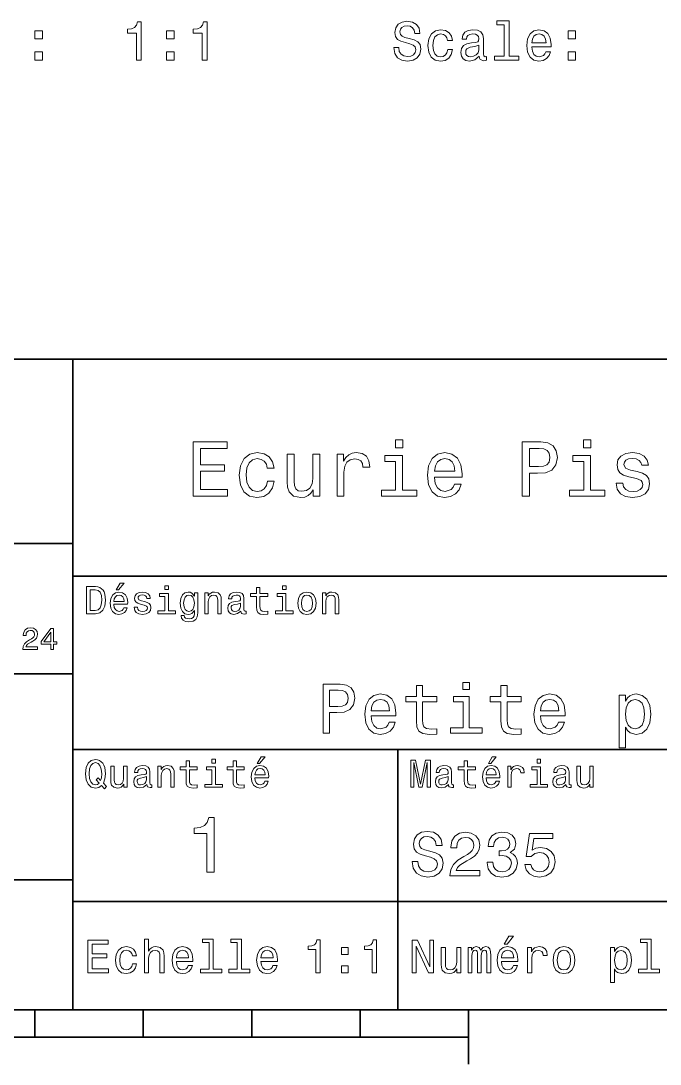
# Model space of a CAD drawing. Extents: x 0 to 297, y 0 to 210.
# Drawn here: x 157.2 to 216.2, y 5 to 101.2 of the extents above; entities that cross this region are included whole.
import ezdxf

# ---------------------------------------------------------------- set-up
doc = ezdxf.new("R2010")
doc.units = 0

msp = doc.modelspace()

# ---------------------------------------------------------------- linework, layer by layer
at = {"color": 7, "lineweight": 35}
for p, q in [((97, 70), (287, 70)), ((162, 10), (162, 70)), ((97, 53), (162, 53)), ((162, 50), (287, 50)), ((97, 41), (162, 41)), ((162, 34), (287, 34)), ((97, 22), (162, 22)), ((162, 20), (287, 20)), ((10, 10), (287, 10)), ((97, 10), (287, 10)), ((98.5, 7.5), (198.5, 7.5))]:
    msp.add_line(p, q, dxfattribs=at)
at = {"color": 7, "lineweight": 35, "ltscale": 0.35}
msp.add_line((192, 20), (192, 34), dxfattribs=at)
at = {"color": 7, "lineweight": 35, "ltscale": 0.25}
msp.add_line((192, 10), (192, 20), dxfattribs=at)
at = {"color": 7, "lineweight": 35, "ltscale": 0.0625}
for p, q in [((158.5, 10), (158.5, 7.5)), ((168.5, 10), (168.5, 7.5)), ((178.5, 10), (178.5, 7.5)), ((188.5, 10), (188.5, 7.5))]:
    msp.add_line(p, q, dxfattribs=at)
at = {"color": 7, "lineweight": 35, "ltscale": 0.125}
msp.add_line((198.5, 10), (198.5, 5), dxfattribs=at)
at = {"color": 7, "lineweight": 13}
for points in [[(167.856781, 97.581421), (168.315704, 97.581421), (168.315704, 101.106636), (167.972778, 101.106636), (167.881989, 100.799004), (167.700439, 100.592224), (167.423065, 100.471191), (167.03978, 100.430847), (167.03978, 100.072777), (167.856781, 100.072777)], [(173.928818, 97.581421), (174.387756, 97.581421), (174.387756, 101.106636), (174.044815, 101.106636), (173.954041, 100.799004), (173.772476, 100.592224), (173.495102, 100.471191), (173.111816, 100.430847), (173.111816, 100.072777), (173.928818, 100.072777)], [(192.062592, 98.73632), (191.603668, 98.73632), (191.704529, 98.201736), (191.956696, 97.808365), (192.345016, 97.571335), (192.869507, 97.485603), (193.388962, 97.566292), (193.777298, 97.788193), (194.024414, 98.136177), (194.115189, 98.595108), (194.039536, 99.008652), (193.827728, 99.275948), (193.484787, 99.452461), (193.025848, 99.58358), (192.632477, 99.679405), (192.375275, 99.790352), (192.229019, 99.951736), (192.18364, 100.203903), (192.229019, 100.430847), (192.360153, 100.602318), (192.561874, 100.718307), (192.839249, 100.758652), (193.121674, 100.708221), (193.343582, 100.572052), (193.489838, 100.345108), (193.56044, 100.037476), (194.019363, 100.037476), (194.019363, 100.047562), (193.938675, 100.521622), (193.701645, 100.874649), (193.328445, 101.09655), (192.824127, 101.172195), (192.370239, 101.09655), (192.017212, 100.884735), (191.790268, 100.556923), (191.709564, 100.133293), (191.775131, 99.755051), (191.966782, 99.497849), (192.269363, 99.326378), (192.682907, 99.195251), (193.091415, 99.079262), (193.399048, 98.968307), (193.585648, 98.806923), (193.651215, 98.544678), (193.590698, 98.27739), (193.434357, 98.075661), (193.197327, 97.949577), (192.889679, 97.909233), (192.546753, 97.964706), (192.2845, 98.126091), (192.118073, 98.388336)], [(201.806107, 100.829262), (201.806107, 97.95462), (200.893295, 97.95462), (200.893295, 97.581421), (203.1577, 97.581421), (203.1577, 97.95462), (202.249924, 97.95462), (202.249924, 101.202461), (201.110153, 101.202461), (201.110153, 100.829262)], [(158.491501, 99.538193), (159.187469, 99.538193), (159.187469, 100.289635), (158.491501, 100.289635)], [(170.63559, 99.538193), (171.331558, 99.538193), (171.331558, 100.289635), (170.63559, 100.289635)], [(196.576279, 99.391937), (197.015045, 99.391937), (196.924271, 99.795395), (196.707413, 100.113121), (196.369507, 100.309807), (195.930756, 100.385452), (195.446609, 100.284592), (195.078445, 100.002167), (194.846466, 99.543236), (194.765762, 98.927963), (194.841415, 98.317734), (195.068359, 97.863838), (195.426422, 97.581421), (195.915619, 97.485603), (196.349335, 97.561249), (196.687241, 97.773064), (196.91922, 98.105919), (197.020096, 98.549721), (196.596466, 98.549721), (196.520813, 98.267303), (196.379593, 98.055481), (196.177872, 97.924362), (195.930756, 97.884018), (195.623123, 97.949577), (195.401215, 98.151306), (195.265045, 98.479118), (195.21965, 98.943092), (195.265045, 99.39698), (195.40625, 99.724792), (195.633209, 99.926521), (195.930756, 99.997124), (196.192993, 99.951736), (196.389679, 99.835747), (196.520813, 99.644104)], [(199.496307, 97.934448), (199.496307, 97.919319), (199.52153, 97.747849), (199.597183, 97.626808), (199.914902, 97.530991), (200.162018, 97.571335), (200.162018, 97.914276), (200.056107, 97.899147), (199.914902, 97.964706), (199.889679, 98.166435), (199.889679, 99.568451), (199.829163, 99.926521), (199.652649, 100.17868), (199.345016, 100.329979), (198.911301, 100.385452), (198.487671, 100.324936), (198.174988, 100.153465), (197.978302, 99.886177), (197.912735, 99.53315), (197.912735, 99.502892), (198.311157, 99.502892), (198.346466, 99.714706), (198.457413, 99.866005), (198.638962, 99.956779), (198.896164, 99.992081), (199.143295, 99.966866), (199.319809, 99.89122), (199.425705, 99.760094), (199.461014, 99.578537), (199.440842, 99.366722), (199.360153, 99.260818), (199.158417, 99.210381), (198.780182, 99.170036), (198.346466, 99.079262), (198.038818, 98.917877), (197.857269, 98.665718), (197.801788, 98.292519), (197.852219, 97.959663), (198.00856, 97.712547), (198.260727, 97.556206), (198.608704, 97.500732), (199.077728, 97.606636)], [(204.3479, 98.806923), (206.123123, 98.806923), (206.128159, 99.013695), (206.04747, 99.593666), (205.825562, 100.02739), (205.472534, 100.289635), (205.003525, 100.385452), (204.544586, 100.284592), (204.191559, 100.002167), (203.964615, 99.543236), (203.883926, 98.938049), (203.959564, 98.317734), (204.186523, 97.863838), (204.5345, 97.581421), (204.988388, 97.485603), (205.38176, 97.551163), (205.704529, 97.722633), (205.941559, 97.994965), (206.077728, 98.358078), (205.638962, 98.358078), (205.548187, 98.156349), (205.417068, 98.005051), (205.043869, 97.884018), (204.756409, 97.939491), (204.539536, 98.116005), (204.398331, 98.403465), (204.3479, 98.791794)], [(207.691559, 99.538193), (208.387527, 99.538193), (208.387527, 100.289635), (207.691559, 100.289635)], [(204.3479, 99.180122), (204.403381, 99.528107), (204.539536, 99.785309), (204.746307, 99.94165), (205.018646, 99.997124), (205.285934, 99.94165), (205.492706, 99.785309), (205.61879, 99.528107), (205.664185, 99.180122)], [(158.491501, 97.581421), (159.187469, 97.581421), (159.187469, 98.332863), (158.491501, 98.332863)], [(170.63559, 97.581421), (171.331558, 97.581421), (171.331558, 98.332863), (170.63559, 98.332863)], [(199.445877, 98.529549), (199.385361, 98.267303), (199.223984, 98.065567), (198.981903, 97.934448), (198.684357, 97.889061), (198.492706, 97.914276), (198.356552, 97.994965), (198.270813, 98.136177), (198.24559, 98.332863), (198.265762, 98.509377), (198.346466, 98.635452), (198.66922, 98.776665), (199.077728, 98.837181), (199.445877, 98.958221)], [(207.691559, 97.581421), (208.387527, 97.581421), (208.387527, 98.332863), (207.691559, 98.332863)], [(192.439484, 62.554031), (191.769455, 62.554031), (191.769455, 61.833572), (192.439484, 61.833572)], [(209.788177, 62.554031), (209.118149, 62.554031), (209.118149, 61.833572), (209.788177, 61.833572)], [(173.109512, 57.381123), (176.279541, 57.381123), (176.279541, 57.986309), (173.772339, 57.986309), (173.772339, 59.679394), (176.005768, 59.679394), (176.005768, 60.277374), (173.772339, 60.277374), (173.772339, 61.775936), (176.221893, 61.775936), (176.221893, 62.381123), (173.109512, 62.381123)], [(203.462524, 57.381123), (204.125351, 57.381123), (204.125351, 59.492073), (204.860229, 59.492073), (205.602295, 59.528095), (206.193085, 59.780258), (206.574921, 60.270172), (206.704605, 60.940201), (206.603745, 61.559795), (206.315552, 62.013687), (205.840057, 62.287464), (205.191635, 62.381123), (203.462524, 62.381123)], [(205.01152, 61.76873), (205.443802, 61.725502), (205.760803, 61.588615), (205.94812, 61.336452), (206.01297, 60.940201), (205.940918, 60.522331), (205.746399, 60.270172), (205.414978, 60.140488), (204.96109, 60.104465), (204.125351, 60.104465), (204.125351, 61.76873)], [(179.932281, 59.967579), (180.559082, 59.967579), (180.429398, 60.543945), (180.119598, 60.997837), (179.636887, 61.278816), (179.010086, 61.386887), (178.318436, 61.242794), (177.792511, 60.839336), (177.46109, 60.183716), (177.345825, 59.304752), (177.453888, 58.432995), (177.778091, 57.78458), (178.289627, 57.381123), (178.988464, 57.244236), (179.608063, 57.352303), (180.090775, 57.6549), (180.42218, 58.130402), (180.566284, 58.764408), (179.96109, 58.764408), (179.853027, 58.36095), (179.651291, 58.058357), (179.363113, 57.871037), (179.010086, 57.8134), (178.570602, 57.907059), (178.253601, 58.195244), (178.059082, 58.663544), (177.994232, 59.326366), (178.059082, 59.974781), (178.260803, 60.443081), (178.585007, 60.731266), (179.010086, 60.83213), (179.38472, 60.767288), (179.66571, 60.601585), (179.853027, 60.327808)], [(184.788177, 61.25), (184.154175, 61.25), (184.154175, 59.016571), (184.082123, 58.497837), (183.873199, 58.123196), (183.548996, 57.892651), (183.123917, 57.820602), (182.785294, 57.878242), (182.569168, 58.051151), (182.446686, 58.346542), (182.417862, 58.764408), (182.417862, 61.25), (181.783859, 61.25), (181.783859, 58.706772), (181.805481, 58.195244), (181.942368, 57.770172), (182.360229, 57.381123), (183.030258, 57.244236), (183.390488, 57.294666), (183.700287, 57.424351), (183.966858, 57.647694), (184.182999, 57.971901), (184.182999, 57.381123), (184.788177, 57.381123)], [(186.380402, 57.381123), (187.014404, 57.381123), (187.014404, 59.592937), (187.079254, 60.12608), (187.273773, 60.507923), (187.590775, 60.738472), (188.015854, 60.817722), (188.332855, 60.767288), (188.570602, 60.623199), (188.714691, 60.378242), (188.765121, 60.046829), (189.406342, 60.046829), (189.319885, 60.630402), (189.082123, 61.048271), (188.685883, 61.30043), (188.145538, 61.386887), (187.778091, 61.32925), (187.46109, 61.185158), (187.180115, 60.940201), (186.956772, 60.608788), (186.956772, 61.25), (186.380402, 61.25)], [(192.417862, 57.914265), (192.417862, 61.120316), (190.789627, 61.120316), (190.789627, 60.579971), (191.783859, 60.579971), (191.783859, 57.914265), (190.48703, 57.914265), (190.48703, 57.381123), (193.729111, 57.381123), (193.729111, 57.914265)], [(195.37175, 59.131844), (197.907776, 59.131844), (197.914978, 59.427231), (197.799713, 60.255764), (197.482712, 60.875359), (196.978378, 61.25), (196.30835, 61.386887), (195.65274, 61.242794), (195.148407, 60.839336), (194.824203, 60.183716), (194.708923, 59.319164), (194.817001, 58.432995), (195.141205, 57.78458), (195.638321, 57.381123), (196.286743, 57.244236), (196.848694, 57.337894), (197.309799, 57.582851), (197.648407, 57.971901), (197.842941, 58.490631), (197.216141, 58.490631), (197.086456, 58.20245), (196.899139, 57.986309), (196.365997, 57.8134), (195.955322, 57.892651), (195.645538, 58.14481), (195.443802, 58.555473), (195.37175, 59.110229)], [(195.37175, 59.664986), (195.451004, 60.162102), (195.645538, 60.529537), (195.940918, 60.75288), (196.329971, 60.83213), (196.711807, 60.75288), (197.007202, 60.529537), (197.187317, 60.162102), (197.252167, 59.664986)], [(209.766571, 57.914265), (209.766571, 61.120316), (208.138321, 61.120316), (208.138321, 60.579971), (209.132568, 60.579971), (209.132568, 57.914265), (207.835724, 57.914265), (207.835724, 57.381123), (211.077805, 57.381123), (211.077805, 57.914265)], [(214.060516, 59.636166), (213.44812, 59.780258), (212.994232, 59.945965), (212.842941, 60.28458), (212.886169, 60.522331), (213.03746, 60.695244), (213.282425, 60.803314), (213.635437, 60.846542), (213.97406, 60.803314), (214.240631, 60.67363), (214.413544, 60.479107), (214.485596, 60.219738), (215.105194, 60.219738), (215.105194, 60.23415), (214.997116, 60.70245), (214.701721, 61.069885), (214.240631, 61.30043), (213.635437, 61.386887), (213.023056, 61.30043), (212.57637, 61.062679), (212.29538, 60.709652), (212.208939, 60.262966), (212.273773, 59.830688), (212.475494, 59.528095), (212.806915, 59.311958), (213.289627, 59.16066), (213.995682, 58.987751), (214.427948, 58.807636), (214.543228, 58.663544), (214.586456, 58.447407), (214.521606, 58.180836), (214.348694, 57.979107), (214.067719, 57.849422), (213.693085, 57.806194), (213.296829, 57.849422), (213.008636, 58.000721), (212.814117, 58.245674), (212.734863, 58.584293), (212.122482, 58.584293), (212.223343, 58.007923), (212.518738, 57.590057), (212.98703, 57.337894), (213.635437, 57.244236), (214.312683, 57.337894), (214.809799, 57.590057), (215.112396, 57.993515), (215.220459, 58.519451), (215.141205, 58.973343), (214.917862, 59.283138), (214.55043, 59.484871)], [(166.004318, 48.728386), (166.216858, 48.728386), (166.717575, 49.340778), (166.364548, 49.340778)], [(170.824203, 49.117435), (170.489197, 49.117435), (170.489197, 48.757202), (170.824203, 48.757202)], [(181.667145, 49.117435), (181.332138, 49.117435), (181.332138, 48.757202), (181.667145, 48.757202)], [(164.080688, 49.030979), (163.248566, 49.030979), (163.248566, 46.530979), (164.080688, 46.530979), (164.473343, 46.610229), (164.765137, 46.851585), (164.945251, 47.244236), (165.010086, 47.780979), (164.952454, 48.328529), (164.880402, 48.544666), (164.779541, 48.717579), (164.487747, 48.951729), (164.296829, 49.009365)], [(164.055481, 48.731987), (164.329254, 48.677952), (164.516571, 48.512245), (164.628235, 48.216858), (164.664261, 47.780979), (164.624634, 47.359509), (164.51297, 47.064121), (164.322052, 46.887608), (164.055481, 46.829971), (163.583572, 46.829971), (163.583572, 48.731987)], [(165.784576, 47.406338), (167.052597, 47.406338), (167.056198, 47.554035), (166.998566, 47.9683), (166.840057, 48.278099), (166.587891, 48.465416), (166.252884, 48.533859), (165.925079, 48.461815), (165.672913, 48.260086), (165.510803, 47.932278), (165.453171, 47.5), (165.507202, 47.056915), (165.669312, 46.732708), (165.917862, 46.530979), (166.242081, 46.462536), (166.523056, 46.509365), (166.753601, 46.631844), (166.922913, 46.826366), (167.020172, 47.085735), (166.706772, 47.085735), (166.641937, 46.941643), (166.548264, 46.833572), (166.281708, 46.747116), (166.07637, 46.786743), (165.921463, 46.912823), (165.820602, 47.118156), (165.784576, 47.395531)], [(165.784576, 47.672909), (165.824203, 47.921471), (165.921463, 48.105186), (166.069168, 48.216858), (166.263687, 48.256485), (166.454605, 48.216858), (166.60231, 48.105186), (166.692368, 47.921471), (166.724777, 47.672909)], [(168.623199, 47.658501), (168.317001, 47.730545), (168.090057, 47.8134), (168.014404, 47.982708), (168.036026, 48.101585), (168.111664, 48.188038), (168.234146, 48.242073), (168.41066, 48.263687), (168.579971, 48.242073), (168.713257, 48.177231), (168.799713, 48.079971), (168.835739, 47.950287), (169.145538, 47.950287), (169.145538, 47.957493), (169.091492, 48.191643), (168.943802, 48.375359), (168.713257, 48.490635), (168.41066, 48.533859), (168.104462, 48.490635), (167.881119, 48.371758), (167.740631, 48.195244), (167.697403, 47.971901), (167.729828, 47.755764), (167.830688, 47.604465), (167.996399, 47.496399), (168.237747, 47.42075), (168.590775, 47.334293), (168.806915, 47.244236), (168.864548, 47.172188), (168.886169, 47.064121), (168.853745, 46.930836), (168.767288, 46.829971), (168.626801, 46.765129), (168.439484, 46.743515), (168.241348, 46.765129), (168.09726, 46.840778), (168, 46.963257), (167.960373, 47.132565), (167.654175, 47.132565), (167.704605, 46.844379), (167.85231, 46.635445), (168.086456, 46.509365), (168.41066, 46.462536), (168.749283, 46.509365), (168.997833, 46.635445), (169.149139, 46.837173), (169.203171, 47.100143), (169.163544, 47.327087), (169.05188, 47.481987), (168.868149, 47.582851)], [(170.8134, 46.79755), (170.8134, 48.400574), (169.999283, 48.400574), (169.999283, 48.130402), (170.496399, 48.130402), (170.496399, 46.79755), (169.847977, 46.79755), (169.847977, 46.530979), (171.469025, 46.530979), (171.469025, 46.79755)], [(173.518738, 46.617435), (173.518738, 48.465416), (173.216141, 48.465416), (173.216141, 48.152016), (172.967575, 48.4366), (172.816284, 48.508644), (172.646973, 48.533859), (172.340775, 48.461815), (172.103027, 48.260086), (171.94812, 47.935879), (171.894089, 47.5), (171.94812, 47.060516), (172.103027, 46.736309), (172.340775, 46.530979), (172.646973, 46.462536), (172.819885, 46.487751), (172.963974, 46.552593), (173.216141, 46.826366), (173.216141, 46.552593), (173.187317, 46.336456), (173.108063, 46.181557), (172.956772, 46.091499), (172.729828, 46.059078), (172.531708, 46.080692), (172.391205, 46.134727), (172.30835, 46.228386), (172.283142, 46.354465), (171.976944, 46.354465), (171.976944, 46.340057), (172.023773, 46.109509), (172.167862, 45.9366), (172.398407, 45.824928), (172.711823, 45.785301), (173.086456, 45.839336), (173.335022, 45.990635), (173.47551, 46.253601)], [(172.221909, 47.5), (172.254318, 47.820606), (172.351593, 48.058357), (172.502884, 48.198845), (172.704605, 48.249279), (172.917145, 48.198845), (173.075653, 48.058357), (173.172913, 47.820606), (173.208939, 47.5), (173.172913, 47.172188), (173.075653, 46.938038), (172.917145, 46.793949), (172.704605, 46.747116), (172.502884, 46.793949), (172.351593, 46.938038), (172.254318, 47.175793)], [(174.181549, 46.530979), (174.498566, 46.530979), (174.498566, 47.647694), (174.530975, 47.903458), (174.635452, 48.090778), (174.797546, 48.206051), (175.013687, 48.249279), (175.1866, 48.213257), (175.294662, 48.115993), (175.348709, 47.953888), (175.366714, 47.737751), (175.366714, 46.530979), (175.683716, 46.530979), (175.683716, 47.802593), (175.669312, 48.058357), (175.604462, 48.270893), (175.391937, 48.465416), (175.060516, 48.533859), (174.876801, 48.508644), (174.721909, 48.440201), (174.588623, 48.324928), (174.484146, 48.170029), (174.484146, 48.465416), (174.181549, 48.465416)], [(177.499283, 46.783142), (177.499283, 46.772335), (177.517288, 46.649857), (177.57132, 46.5634), (177.798264, 46.494957), (177.974777, 46.523773), (177.974777, 46.76873), (177.899139, 46.757923), (177.798264, 46.804756), (177.780258, 46.948845), (177.780258, 47.950287), (177.73703, 48.206051), (177.610947, 48.386166), (177.391205, 48.494236), (177.081406, 48.533859), (176.778824, 48.490635), (176.555481, 48.368156), (176.414978, 48.177231), (176.368149, 47.925072), (176.368149, 47.903458), (176.65274, 47.903458), (176.677948, 48.054756), (176.757202, 48.162823), (176.886887, 48.227665), (177.070602, 48.25288), (177.247116, 48.234871), (177.373199, 48.180836), (177.448853, 48.087173), (177.47406, 47.957493), (177.459656, 47.806194), (177.402023, 47.730545), (177.257919, 47.694523), (176.987747, 47.665707), (176.677948, 47.600864), (176.458206, 47.485592), (176.328537, 47.305473), (176.28891, 47.038906), (176.324921, 46.801151), (176.4366, 46.624638), (176.616714, 46.512966), (176.86528, 46.473343), (177.200287, 46.548992)], [(178.943802, 48.130402), (178.943802, 47.161381), (178.965424, 46.84798), (179.066284, 46.631844), (179.268005, 46.505764), (179.610229, 46.462536), (179.984863, 46.480545), (179.984863, 46.754322), (179.71109, 46.732708), (179.46254, 46.761528), (179.329254, 46.851585), (179.271606, 47.00288), (179.260803, 47.215416), (179.260803, 48.130402), (179.984863, 48.130402), (179.984863, 48.400574), (179.260803, 48.400574), (179.260803, 48.966137), (178.943802, 48.966137), (178.943802, 48.400574), (178.396255, 48.400574), (178.396255, 48.130402)], [(181.656342, 46.79755), (181.656342, 48.400574), (180.842224, 48.400574), (180.842224, 48.130402), (181.33934, 48.130402), (181.33934, 46.79755), (180.690918, 46.79755), (180.690918, 46.530979), (182.311966, 46.530979), (182.311966, 46.79755)], [(182.762253, 47.496399), (182.819885, 47.056915), (182.985596, 46.732708), (183.248566, 46.530979), (183.601593, 46.462536), (183.951004, 46.530979), (184.213974, 46.729107), (184.379684, 47.053314), (184.440918, 47.496399), (184.379684, 47.935879), (184.213974, 48.263687), (183.951004, 48.461815), (183.601593, 48.533859), (183.248566, 48.461815), (182.985596, 48.260086), (182.819885, 47.935879)], [(183.086456, 47.5), (183.118881, 47.824207), (183.219742, 48.058357), (183.381851, 48.20245), (183.601593, 48.25288), (183.817719, 48.20245), (183.979828, 48.061958), (184.080688, 47.824207), (184.116714, 47.5), (184.080688, 47.172188), (183.979828, 46.934437), (183.817719, 46.790344), (183.601593, 46.743515), (183.381851, 46.790344), (183.219742, 46.934437), (183.118881, 47.172188)], [(185.024506, 46.530979), (185.341492, 46.530979), (185.341492, 47.647694), (185.373917, 47.903458), (185.478394, 48.090778), (185.640488, 48.206051), (185.856628, 48.249279), (186.029541, 48.213257), (186.137604, 48.115993), (186.19165, 47.953888), (186.209656, 47.737751), (186.209656, 46.530979), (186.526657, 46.530979), (186.526657, 47.802593), (186.512253, 48.058357), (186.447403, 48.270893), (186.234879, 48.465416), (185.903458, 48.533859), (185.719742, 48.508644), (185.56485, 48.440201), (185.431564, 48.324928), (185.327087, 48.170029), (185.327087, 48.465416), (185.024506, 48.465416)], [(177.463257, 47.208214), (177.420029, 47.020893), (177.304749, 46.876801), (177.131851, 46.783142), (176.919312, 46.750721), (176.782425, 46.76873), (176.68515, 46.826366), (176.623917, 46.927231), (176.605911, 47.067722), (176.620316, 47.193802), (176.677948, 47.283859), (176.908508, 47.384727), (177.200287, 47.427952), (177.463257, 47.514408)], [(157.368881, 43.224785), (158.743515, 43.224785), (158.743515, 43.472622), (157.657059, 43.472622), (157.71759, 43.60807), (157.821335, 43.720463), (158.14122, 43.925072), (158.311249, 44.011528), (158.50145, 44.135448), (158.636887, 44.279541), (158.714706, 44.44957), (158.743515, 44.642651), (158.694534, 44.884727), (158.559082, 45.074928), (158.351593, 45.195965), (158.083572, 45.239193), (157.806915, 45.190201), (157.596542, 45.054756), (157.461105, 44.838619), (157.414993, 44.553314), (157.414993, 44.51297), (157.677231, 44.51297), (157.677231, 44.536022), (157.703171, 44.731991), (157.780991, 44.876083), (157.904907, 44.9683), (158.069168, 45), (158.236313, 44.971184), (158.360229, 44.899136), (158.440918, 44.786743), (158.469742, 44.645535), (158.44957, 44.51297), (158.394821, 44.400578), (158.302597, 44.302593), (158.175797, 44.216141), (158.005768, 44.12392), (157.723343, 43.945248), (157.524506, 43.755043), (157.406342, 43.524498), (157.368881, 43.233429)], [(159.965424, 43.224785), (160.224792, 43.224785), (160.224792, 43.720463), (160.510086, 43.720463), (160.510086, 43.951008), (160.224792, 43.951008), (160.224792, 45.181557), (159.96254, 45.181557), (159.086456, 43.974064), (159.086456, 43.720463), (159.965424, 43.720463)], [(159.328537, 43.951008), (159.965424, 44.847263), (159.965424, 43.951008)], [(185.09726, 35.530258), (185.693802, 35.530258), (185.693802, 37.430115), (186.355179, 37.430115), (187.023056, 37.462536), (187.554749, 37.68948), (187.898407, 38.130402), (188.015121, 38.733429), (187.924347, 39.291065), (187.664978, 39.699566), (187.23703, 39.945965), (186.653458, 40.030258), (185.09726, 40.030258)], [(186.491348, 39.479107), (186.880402, 39.440201), (187.16571, 39.317001), (187.33429, 39.090057), (187.392654, 38.733429), (187.327805, 38.357346), (187.15274, 38.130402), (186.854462, 38.013687), (186.445969, 37.981266), (185.693802, 37.981266), (185.693802, 39.479107)], [(193.695251, 38.409222), (193.695251, 36.664986), (193.734146, 36.100864), (193.91571, 35.711815), (194.278824, 35.484871), (194.894806, 35.407059), (195.569168, 35.43948), (195.569168, 35.932274), (195.07637, 35.893372), (194.628967, 35.945244), (194.389053, 36.107349), (194.285309, 36.379681), (194.265854, 36.762245), (194.265854, 38.409222), (195.569168, 38.409222), (195.569168, 38.895531), (194.265854, 38.895531), (194.265854, 39.913544), (193.695251, 39.913544), (193.695251, 38.895531), (192.709656, 38.895531), (192.709656, 38.409222)], [(198.59726, 40.185879), (197.994232, 40.185879), (197.994232, 39.537464), (198.59726, 39.537464)], [(201.502167, 38.409222), (201.502167, 36.664986), (201.541061, 36.100864), (201.722626, 35.711815), (202.085739, 35.484871), (202.701721, 35.407059), (203.376083, 35.43948), (203.376083, 35.932274), (202.883286, 35.893372), (202.435883, 35.945244), (202.195969, 36.107349), (202.092224, 36.379681), (202.072769, 36.762245), (202.072769, 38.409222), (203.376083, 38.409222), (203.376083, 38.895531), (202.072769, 38.895531), (202.072769, 39.913544), (201.502167, 39.913544), (201.502167, 38.895531), (200.516571, 38.895531), (200.516571, 38.409222)], [(189.52594, 37.105907), (191.80835, 37.105907), (191.814835, 37.371758), (191.71109, 38.117435), (191.425797, 38.675072), (190.971893, 39.012245), (190.368881, 39.135445), (189.778824, 39.005764), (189.324921, 38.642651), (189.033142, 38.052593), (188.929398, 37.274494), (189.026657, 36.476944), (189.318436, 35.893372), (189.765854, 35.530258), (190.349426, 35.407059), (190.855179, 35.491352), (191.270172, 35.711815), (191.574921, 36.061958), (191.75, 36.528816), (191.185883, 36.528816), (191.069168, 36.269451), (190.900574, 36.074928), (190.420746, 35.919308), (190.051147, 35.990631), (189.772339, 36.217579), (189.590775, 36.587173), (189.52594, 37.086452)], [(189.52594, 37.585735), (189.59726, 38.033138), (189.772339, 38.363831), (190.038177, 38.564842), (190.388321, 38.636166), (190.731995, 38.564842), (190.997833, 38.363831), (191.159943, 38.033138), (191.218292, 37.585735)], [(198.577805, 36.010086), (198.577805, 38.895531), (197.112396, 38.895531), (197.112396, 38.409222), (198.007202, 38.409222), (198.007202, 36.010086), (196.840057, 36.010086), (196.840057, 35.530258), (199.757919, 35.530258), (199.757919, 36.010086)], [(205.139771, 37.105907), (207.422195, 37.105907), (207.42868, 37.371758), (207.324921, 38.117435), (207.039627, 38.675072), (206.585739, 39.012245), (205.982712, 39.135445), (205.392654, 39.005764), (204.938766, 38.642651), (204.646973, 38.052593), (204.543228, 37.274494), (204.640488, 36.476944), (204.932281, 35.893372), (205.379684, 35.530258), (205.963257, 35.407059), (206.469025, 35.491352), (206.884003, 35.711815), (207.188766, 36.061958), (207.363831, 36.528816), (206.799713, 36.528816), (206.682999, 36.269451), (206.514404, 36.074928), (206.034576, 35.919308), (205.664978, 35.990631), (205.386169, 36.217579), (205.204605, 36.587173), (205.139771, 37.086452)], [(205.139771, 37.585735), (205.21109, 38.033138), (205.386169, 38.363831), (205.652023, 38.564842), (206.002167, 38.636166), (206.345825, 38.564842), (206.611664, 38.363831), (206.773773, 38.033138), (206.832138, 37.585735)], [(212.985596, 38.474064), (212.985596, 39.012245), (212.414978, 39.012245), (212.414978, 34.181557), (212.985596, 34.181557), (212.985596, 36.061958), (213.1866, 35.757202), (213.413544, 35.556194), (213.984146, 35.407059), (214.528809, 35.530258), (214.956772, 35.899857), (215.235596, 36.483429), (215.33934, 37.274494), (215.235596, 38.059078), (214.956772, 38.642651), (214.528809, 39.005764), (213.984146, 39.135445), (213.672913, 39.096542), (213.407059, 38.973343), (213.180115, 38.76585)], [(213.886887, 35.919308), (213.504318, 36.003601), (213.225494, 36.262966), (213.05043, 36.684437), (212.992065, 37.274494), (213.05043, 37.858067), (213.225494, 38.279537), (213.504318, 38.532421), (213.886887, 38.623199), (214.23703, 38.532421), (214.515854, 38.273052), (214.690918, 37.851585), (214.755768, 37.274494), (214.690918, 36.690922), (214.515854, 36.262966), (214.23703, 36.003601)], [(164.642654, 30.685879), (164.916428, 30.401297), (165.107346, 30.592218), (164.811966, 30.894812), (164.963257, 31.305475), (165.010086, 31.780979), (164.941635, 32.339336), (164.862396, 32.56628), (164.757919, 32.753601), (164.46254, 33.009365), (164.282425, 33.074207), (164.08429, 33.099422), (163.702454, 33.009365), (163.41066, 32.757202), (163.223343, 32.342937), (163.158508, 31.780979), (163.223343, 31.219019), (163.407059, 30.804754), (163.698853, 30.54899), (164.08429, 30.462536), (164.39769, 30.520172)], [(164.41571, 30.916426), (164.260803, 30.801151), (164.08429, 30.765129), (163.850143, 30.829971), (163.666428, 31.024494), (163.543945, 31.341497), (163.504318, 31.780979), (163.543945, 32.216858), (163.662827, 32.537464), (163.846542, 32.731987), (164.08429, 32.80043), (164.318451, 32.731987), (164.502167, 32.533859), (164.621033, 32.213257), (164.664261, 31.780979), (164.631851, 31.40634), (164.5634, 31.150576), (164.329254, 31.395533), (164.13472, 31.211815)], [(172.438034, 32.130402), (172.438034, 31.161383), (172.459656, 30.847982), (172.560516, 30.631844), (172.762253, 30.505762), (173.104462, 30.462536), (173.479111, 30.480547), (173.479111, 30.754322), (173.205338, 30.732708), (172.956772, 30.761526), (172.823486, 30.851583), (172.765854, 31.002882), (172.755035, 31.215418), (172.755035, 32.130402), (173.479111, 32.130402), (173.479111, 32.400574), (172.755035, 32.400574), (172.755035, 32.966137), (172.438034, 32.966137), (172.438034, 32.400574), (171.890488, 32.400574), (171.890488, 32.130402)], [(175.161377, 33.117435), (174.82637, 33.117435), (174.82637, 32.757202), (175.161377, 32.757202)], [(176.775223, 32.130402), (176.775223, 31.161383), (176.796829, 30.847982), (176.89769, 30.631844), (177.099426, 30.505762), (177.44165, 30.462536), (177.816284, 30.480547), (177.816284, 30.754322), (177.542511, 30.732708), (177.293945, 30.761526), (177.16066, 30.851583), (177.103027, 31.002882), (177.092224, 31.215418), (177.092224, 32.130402), (177.816284, 32.130402), (177.816284, 32.400574), (177.092224, 32.400574), (177.092224, 32.966137), (176.775223, 32.966137), (176.775223, 32.400574), (176.227661, 32.400574), (176.227661, 32.130402)], [(179.015854, 32.728386), (179.228394, 32.728386), (179.729111, 33.340778), (179.376083, 33.340778)], [(193.183716, 30.530979), (193.46109, 30.530979), (193.46109, 32.80043), (193.929398, 30.530979), (194.239197, 30.530979), (194.703888, 32.80043), (194.703888, 30.530979), (194.984863, 30.530979), (194.984863, 33.030979), (194.545395, 33.030979), (194.08429, 30.826368), (193.626801, 33.030979), (193.183716, 33.030979)], [(198.100861, 32.130402), (198.100861, 31.161383), (198.122482, 30.847982), (198.223343, 30.631844), (198.425079, 30.505762), (198.767288, 30.462536), (199.141937, 30.480547), (199.141937, 30.754322), (198.868149, 30.732708), (198.619598, 30.761526), (198.486313, 30.851583), (198.42868, 31.002882), (198.417862, 31.215418), (198.417862, 32.130402), (199.141937, 32.130402), (199.141937, 32.400574), (198.417862, 32.400574), (198.417862, 32.966137), (198.100861, 32.966137), (198.100861, 32.400574), (197.553314, 32.400574), (197.553314, 32.130402)], [(200.341492, 32.728386), (200.554031, 32.728386), (201.054749, 33.340778), (200.701736, 33.340778)], [(205.161377, 33.117435), (204.82637, 33.117435), (204.82637, 32.757202), (205.161377, 32.757202)], [(166.998566, 32.465416), (166.681549, 32.465416), (166.681549, 31.348703), (166.645538, 31.089336), (166.541061, 30.902016), (166.378967, 30.786743), (166.166428, 30.750719), (165.997116, 30.779539), (165.889053, 30.865993), (165.827805, 31.013687), (165.8134, 31.222622), (165.8134, 32.465416), (165.496399, 32.465416), (165.496399, 31.193804), (165.507202, 30.93804), (165.575653, 30.725504), (165.784576, 30.530979), (166.119598, 30.462536), (166.299713, 30.487751), (166.454605, 30.552593), (166.587891, 30.664265), (166.695969, 30.826368), (166.695969, 30.530979), (166.998566, 30.530979)], [(168.824921, 30.78314), (168.824921, 30.772333), (168.842941, 30.649855), (168.896973, 30.5634), (169.123917, 30.494957), (169.30043, 30.523775), (169.30043, 30.768732), (169.224777, 30.757925), (169.123917, 30.804754), (169.105911, 30.948847), (169.105911, 31.950287), (169.062683, 32.206051), (168.9366, 32.386166), (168.716858, 32.494236), (168.407059, 32.533859), (168.104462, 32.490635), (167.881119, 32.368156), (167.740631, 32.177231), (167.693802, 31.925072), (167.693802, 31.903458), (167.978394, 31.903458), (168.003601, 32.054756), (168.082855, 32.162823), (168.21254, 32.227665), (168.396255, 32.25288), (168.572769, 32.234871), (168.698853, 32.180836), (168.77449, 32.087173), (168.799713, 31.957493), (168.785309, 31.806194), (168.727661, 31.730547), (168.583572, 31.694523), (168.3134, 31.665705), (168.003601, 31.600864), (167.783859, 31.48559), (167.654175, 31.305475), (167.614548, 31.038904), (167.650574, 30.801151), (167.762253, 30.62464), (167.942368, 30.512968), (168.190918, 30.473343), (168.52594, 30.54899)], [(169.844376, 30.530979), (170.161377, 30.530979), (170.161377, 31.647694), (170.193802, 31.903458), (170.298279, 32.090778), (170.460373, 32.206051), (170.676514, 32.249279), (170.849426, 32.213257), (170.957489, 32.115993), (171.011536, 31.95389), (171.029541, 31.737751), (171.029541, 30.530979), (171.346542, 30.530979), (171.346542, 31.802593), (171.332138, 32.058357), (171.267288, 32.270893), (171.054749, 32.465416), (170.723343, 32.533859), (170.539627, 32.508644), (170.38472, 32.440201), (170.251434, 32.324928), (170.146973, 32.170029), (170.146973, 32.465416), (169.844376, 32.465416)], [(175.150574, 30.79755), (175.150574, 32.400574), (174.336456, 32.400574), (174.336456, 32.130402), (174.833572, 32.130402), (174.833572, 30.79755), (174.185165, 30.79755), (174.185165, 30.530979), (175.806198, 30.530979), (175.806198, 30.79755)], [(178.796112, 31.40634), (180.064117, 31.40634), (180.067719, 31.554033), (180.010086, 31.9683), (179.851593, 32.278099), (179.599426, 32.465416), (179.264404, 32.533859), (178.9366, 32.461815), (178.684433, 32.260086), (178.522339, 31.932276), (178.464691, 31.5), (178.518738, 31.056915), (178.680832, 30.732708), (178.929398, 30.530979), (179.253601, 30.462536), (179.534576, 30.509365), (179.765137, 30.631844), (179.934433, 30.826368), (180.031708, 31.085733), (179.718292, 31.085733), (179.653458, 30.941643), (179.559799, 30.833572), (179.293228, 30.747118), (179.087891, 30.786743), (178.932999, 30.912823), (178.832138, 31.118155), (178.796112, 31.395533)], [(178.796112, 31.672911), (178.835739, 31.921469), (178.932999, 32.105186), (179.080688, 32.216858), (179.275208, 32.256485), (179.466141, 32.216858), (179.613831, 32.105186), (179.703888, 31.921469), (179.736313, 31.672911)], [(196.656342, 30.78314), (196.656342, 30.772333), (196.674347, 30.649855), (196.728394, 30.5634), (196.955338, 30.494957), (197.131851, 30.523775), (197.131851, 30.768732), (197.056198, 30.757925), (196.955338, 30.804754), (196.937317, 30.948847), (196.937317, 31.950287), (196.894089, 32.206051), (196.768005, 32.386166), (196.548264, 32.494236), (196.23848, 32.533859), (195.935883, 32.490635), (195.71254, 32.368156), (195.572052, 32.177231), (195.525223, 31.925072), (195.525223, 31.903458), (195.809799, 31.903458), (195.835022, 32.054756), (195.914261, 32.162823), (196.043945, 32.227665), (196.227661, 32.25288), (196.404175, 32.234871), (196.530258, 32.180836), (196.605911, 32.087173), (196.631119, 31.957493), (196.616714, 31.806194), (196.559082, 31.730547), (196.414978, 31.694523), (196.144806, 31.665705), (195.835022, 31.600864), (195.61528, 31.48559), (195.485596, 31.305475), (195.445969, 31.038904), (195.481995, 30.801151), (195.593658, 30.62464), (195.773773, 30.512968), (196.022339, 30.473343), (196.357346, 30.54899)], [(200.121765, 31.40634), (201.389771, 31.40634), (201.393372, 31.554033), (201.335739, 31.9683), (201.177231, 32.278099), (200.925079, 32.465416), (200.590057, 32.533859), (200.262253, 32.461815), (200.010086, 32.260086), (199.847977, 31.932276), (199.790344, 31.5), (199.844376, 31.056915), (200.006485, 30.732708), (200.255051, 30.530979), (200.579254, 30.462536), (200.860229, 30.509365), (201.090775, 30.631844), (201.260086, 30.826368), (201.357346, 31.085733), (201.043945, 31.085733), (200.979111, 30.941643), (200.885452, 30.833572), (200.618881, 30.747118), (200.413544, 30.786743), (200.258652, 30.912823), (200.157776, 31.118155), (200.121765, 31.395533)], [(200.121765, 31.672911), (200.161377, 31.921469), (200.258652, 32.105186), (200.406342, 32.216858), (200.600861, 32.256485), (200.791794, 32.216858), (200.939484, 32.105186), (201.029541, 31.921469), (201.061966, 31.672911)], [(202.131851, 30.530979), (202.448853, 30.530979), (202.448853, 31.636887), (202.481262, 31.903458), (202.578537, 32.094379), (202.73703, 32.209652), (202.94957, 32.249279), (203.108063, 32.224064), (203.226944, 32.152016), (203.298996, 32.029537), (203.324203, 31.863832), (203.644806, 31.863832), (203.601593, 32.155621), (203.482712, 32.364552), (203.284576, 32.490635), (203.014404, 32.533859), (202.830688, 32.505043), (202.672195, 32.432995), (202.531708, 32.310516), (202.420029, 32.144814), (202.420029, 32.465416), (202.131851, 32.465416)], [(205.150574, 30.79755), (205.150574, 32.400574), (204.336456, 32.400574), (204.336456, 32.130402), (204.833572, 32.130402), (204.833572, 30.79755), (204.185165, 30.79755), (204.185165, 30.530979), (205.806198, 30.530979), (205.806198, 30.79755)], [(207.499283, 30.78314), (207.499283, 30.772333), (207.517288, 30.649855), (207.57132, 30.5634), (207.798264, 30.494957), (207.974777, 30.523775), (207.974777, 30.768732), (207.899139, 30.757925), (207.798264, 30.804754), (207.780258, 30.948847), (207.780258, 31.950287), (207.73703, 32.206051), (207.610947, 32.386166), (207.391205, 32.494236), (207.081406, 32.533859), (206.778824, 32.490635), (206.555481, 32.368156), (206.414978, 32.177231), (206.368149, 31.925072), (206.368149, 31.903458), (206.65274, 31.903458), (206.677948, 32.054756), (206.757202, 32.162823), (206.886887, 32.227665), (207.070602, 32.25288), (207.247116, 32.234871), (207.373199, 32.180836), (207.448853, 32.087173), (207.47406, 31.957493), (207.459656, 31.806194), (207.402023, 31.730547), (207.257919, 31.694523), (206.987747, 31.665705), (206.677948, 31.600864), (206.458206, 31.48559), (206.328537, 31.305475), (206.28891, 31.038904), (206.324921, 30.801151), (206.4366, 30.62464), (206.616714, 30.512968), (206.86528, 30.473343), (207.200287, 30.54899)], [(210.010086, 32.465416), (209.693085, 32.465416), (209.693085, 31.348703), (209.657059, 31.089336), (209.552597, 30.902016), (209.390488, 30.786743), (209.177948, 30.750719), (209.008636, 30.779539), (208.900574, 30.865993), (208.83934, 31.013687), (208.824921, 31.222622), (208.824921, 32.465416), (208.507919, 32.465416), (208.507919, 31.193804), (208.518738, 30.93804), (208.587173, 30.725504), (208.796112, 30.530979), (209.131119, 30.462536), (209.311234, 30.487751), (209.466141, 30.552593), (209.599426, 30.664265), (209.707489, 30.826368), (209.707489, 30.530979), (210.010086, 30.530979)], [(168.78891, 31.208212), (168.745682, 31.020893), (168.630402, 30.876801), (168.457489, 30.78314), (168.244965, 30.750719), (168.108063, 30.768732), (168.010803, 30.826368), (167.94957, 30.927233), (167.931549, 31.067722), (167.945969, 31.193804), (168.003601, 31.283861), (168.234146, 31.384726), (168.52594, 31.427954), (168.78891, 31.514408)], [(196.620316, 31.208212), (196.577087, 31.020893), (196.461823, 30.876801), (196.28891, 30.78314), (196.07637, 30.750719), (195.939484, 30.768732), (195.842224, 30.826368), (195.780975, 30.927233), (195.76297, 31.067722), (195.777374, 31.193804), (195.835022, 31.283861), (196.065567, 31.384726), (196.357346, 31.427954), (196.620316, 31.514408)], [(207.463257, 31.208212), (207.420029, 31.020893), (207.304749, 30.876801), (207.131851, 30.78314), (206.919312, 30.750719), (206.782425, 30.768732), (206.68515, 30.826368), (206.623917, 30.927233), (206.605911, 31.067722), (206.620316, 31.193804), (206.677948, 31.283861), (206.908508, 31.384726), (207.200287, 31.427954), (207.463257, 31.514408)], [(174.370316, 22.700289), (175.025925, 22.700289), (175.025925, 27.736313), (174.536011, 27.736313), (174.406326, 27.296831), (174.146973, 27.001442), (173.750717, 26.828531), (173.203171, 26.770893), (173.203171, 26.259367), (174.370316, 26.259367)], [(193.824203, 23.680117), (193.299713, 23.680117), (193.414978, 23.069164), (193.703171, 22.619596), (194.146973, 22.348703), (194.746399, 22.250721), (195.340057, 22.342941), (195.783859, 22.596542), (196.066284, 22.994238), (196.170029, 23.518732), (196.083572, 23.991356), (195.841492, 24.296831), (195.44957, 24.49856), (194.925079, 24.648417), (194.47551, 24.757925), (194.181549, 24.884727), (194.014404, 25.069164), (193.96254, 25.357349), (194.014404, 25.616714), (194.164261, 25.812681), (194.394806, 25.945246), (194.711823, 25.991356), (195.034576, 25.933718), (195.288177, 25.778099), (195.455338, 25.518732), (195.536026, 25.167149), (196.060516, 25.167149), (196.060516, 25.178675), (195.968292, 25.720463), (195.697403, 26.12392), (195.270889, 26.377522), (194.694519, 26.463978), (194.175797, 26.377522), (193.772339, 26.135448), (193.51297, 25.760807), (193.420746, 25.276657), (193.495682, 24.844381), (193.714691, 24.550434), (194.060516, 24.354467), (194.533142, 24.204613), (195, 24.072046), (195.351578, 23.945246), (195.564835, 23.760807), (195.639771, 23.461096), (195.570602, 23.155621), (195.391937, 22.925074), (195.121033, 22.780981), (194.769455, 22.734871), (194.377518, 22.798271), (194.077805, 22.98271), (193.887604, 23.282421)], [(196.798264, 22.360231), (199.547546, 22.360231), (199.547546, 22.855909), (197.374634, 22.855909), (197.495682, 23.126802), (197.703171, 23.351585), (198.342941, 23.760807), (198.682999, 23.933718), (199.0634, 24.181557), (199.33429, 24.469742), (199.489914, 24.809799), (199.547546, 25.195967), (199.44957, 25.680117), (199.17868, 26.06052), (198.763687, 26.302595), (198.227661, 26.38905), (197.674347, 26.291067), (197.253601, 26.020174), (196.982712, 25.587896), (196.890488, 25.017292), (196.890488, 24.9366), (197.414978, 24.9366), (197.414978, 24.98271), (197.466858, 25.374641), (197.622482, 25.662825), (197.870316, 25.847263), (198.198853, 25.910664), (198.533142, 25.853027), (198.780975, 25.708935), (198.942368, 25.48415), (199, 25.201729), (198.959656, 24.9366), (198.850143, 24.711817), (198.66571, 24.51585), (198.412109, 24.342941), (198.072052, 24.158503), (197.507202, 23.801153), (197.109512, 23.42075), (196.873199, 22.959656), (196.798264, 22.377522)], [(200.221909, 23.616716), (200.221909, 23.57637), (200.314117, 23.023056), (200.585022, 22.60807), (201.01152, 22.342941), (201.57637, 22.244957), (202.175797, 22.342941), (202.625366, 22.596542), (202.913544, 23), (203.017288, 23.518732), (202.971176, 23.858791), (202.844376, 24.135448), (202.636887, 24.348703), (202.360229, 24.504324), (202.734863, 24.815563), (202.867432, 25.311239), (202.780975, 25.760807), (202.533142, 26.100864), (202.129684, 26.314121), (201.57637, 26.38905), (201.057632, 26.296831), (200.659943, 26.043228), (200.400574, 25.639771), (200.314117, 25.103746), (200.314117, 25.063402), (200.827087, 25.063402), (200.873199, 25.432278), (201.023056, 25.697407), (201.265137, 25.858791), (201.605194, 25.916428), (201.904892, 25.870317), (202.123917, 25.749281), (202.256485, 25.553314), (202.30835, 25.288185), (202.256485, 25.005764), (202.118149, 24.815563), (201.876083, 24.700289), (201.547546, 24.665707), (201.322769, 24.671471), (201.322769, 24.216139), (201.605194, 24.227667), (201.968292, 24.175793), (202.239197, 24.037464), (202.400574, 23.812681), (202.458206, 23.518732), (202.394806, 23.184439), (202.227661, 22.9366), (201.96254, 22.780981), (201.610947, 22.729107), (201.247833, 22.786745), (200.982712, 22.959656), (200.815567, 23.236313), (200.752167, 23.616716)], [(203.714691, 23.40346), (203.841492, 22.930836), (204.123917, 22.56196), (204.53891, 22.331413), (205.069168, 22.244957), (205.651291, 22.348703), (206.106628, 22.631124), (206.394806, 23.080692), (206.504318, 23.657061), (206.406342, 24.193085), (206.129684, 24.613834), (205.697403, 24.884727), (205.138336, 24.98271), (204.706055, 24.913546), (204.371765, 24.723343), (204.533142, 25.801153), (206.285309, 25.801153), (206.285309, 26.273777), (204.146973, 26.273777), (203.829971, 24.152739), (204.291061, 24.152739), (204.625366, 24.423632), (205.05188, 24.521614), (205.420746, 24.458214), (205.703171, 24.273777), (205.881851, 23.991356), (205.945251, 23.628242), (205.881851, 23.265131), (205.697403, 22.98271), (205.414978, 22.804035), (205.05188, 22.740635), (204.746399, 22.780981), (204.510086, 22.913546), (204.337173, 23.121038), (204.250717, 23.40346)], [(163.393372, 13.428675), (165.295395, 13.428675), (165.295395, 13.791787), (163.791061, 13.791787), (163.791061, 14.807637), (165.131119, 14.807637), (165.131119, 15.166427), (163.791061, 15.166427), (163.791061, 16.065563), (165.260803, 16.065563), (165.260803, 16.428675), (163.393372, 16.428675)], [(168.610947, 13.428675), (168.991348, 13.428675), (168.991348, 14.768732), (169.030258, 15.075649), (169.155624, 15.300432), (169.350143, 15.438761), (169.609512, 15.490635), (169.817001, 15.447407), (169.946686, 15.330692), (170.011536, 15.136168), (170.033142, 14.876801), (170.033142, 13.428675), (170.413544, 13.428675), (170.413544, 14.954612), (170.396255, 15.261528), (170.318451, 15.516571), (170.0634, 15.75), (169.66571, 15.832133), (169.44957, 15.801874), (169.263687, 15.719741), (169.108063, 15.590058), (168.991348, 15.412825), (168.991348, 16.532421), (168.610947, 16.532421)], [(174.572052, 16.212536), (174.572052, 13.748559), (173.789627, 13.748559), (173.789627, 13.428675), (175.730545, 13.428675), (175.730545, 13.748559), (174.952454, 13.748559), (174.952454, 16.532421), (173.97551, 16.532421), (173.97551, 16.212536)], [(177.174347, 16.212536), (177.174347, 13.748559), (176.391937, 13.748559), (176.391937, 13.428675), (178.332855, 13.428675), (178.332855, 13.748559), (177.554749, 13.748559), (177.554749, 16.532421), (176.577805, 16.532421), (176.577805, 16.212536)], [(184.416412, 13.428675), (184.809784, 13.428675), (184.809784, 16.450289), (184.515839, 16.450289), (184.438034, 16.1866), (184.28241, 16.009367), (184.044662, 15.905621), (183.716125, 15.871038), (183.716125, 15.564121), (184.416412, 15.564121)], [(189.621033, 13.428675), (190.014404, 13.428675), (190.014404, 16.450289), (189.720459, 16.450289), (189.642639, 16.1866), (189.48703, 16.009367), (189.249268, 15.905621), (188.920746, 15.871038), (188.920746, 15.564121), (189.621033, 15.564121)], [(193.315567, 13.428675), (193.674347, 13.428675), (193.674347, 15.888329), (194.824203, 13.428675), (195.286743, 13.428675), (195.286743, 16.428675), (194.92363, 16.428675), (194.92363, 13.969021), (193.786743, 16.428675), (193.315567, 16.428675)], [(201.809799, 16.065563), (202.06485, 16.065563), (202.66571, 16.800432), (202.242081, 16.800432)], [(214.981262, 16.212536), (214.981262, 13.748559), (214.198853, 13.748559), (214.198853, 13.428675), (216.139771, 13.428675), (216.139771, 13.748559), (215.361679, 13.748559), (215.361679, 16.532421), (214.384735, 16.532421), (214.384735, 16.212536)], [(167.48703, 14.980548), (167.863113, 14.980548), (167.785309, 15.326369), (167.599426, 15.598703), (167.309799, 15.767292), (166.933716, 15.832133), (166.518738, 15.745678), (166.203171, 15.503603), (166.004318, 15.110231), (165.935165, 14.582853), (166, 14.059798), (166.194519, 13.67075), (166.501434, 13.428675), (166.920746, 13.346542), (167.292511, 13.411384), (167.582138, 13.592939), (167.780975, 13.878242), (167.867432, 14.258646), (167.504318, 14.258646), (167.439484, 14.016571), (167.318451, 13.835014), (167.145538, 13.722623), (166.933716, 13.688041), (166.670029, 13.744237), (166.479828, 13.917148), (166.363113, 14.198127), (166.324203, 14.595821), (166.363113, 14.984871), (166.484146, 15.26585), (166.67868, 15.438761), (166.933716, 15.49928), (167.158508, 15.460375), (167.327087, 15.360951), (167.439484, 15.196686)], [(171.546112, 14.479107), (173.067719, 14.479107), (173.072052, 14.656341), (173.002884, 15.153459), (172.812683, 15.525217), (172.510086, 15.75), (172.108063, 15.832133), (171.714691, 15.745678), (171.412109, 15.503603), (171.217575, 15.110231), (171.148422, 14.591499), (171.213257, 14.059798), (171.407776, 13.67075), (171.706055, 13.428675), (172.095108, 13.346542), (172.432281, 13.402739), (172.708939, 13.549712), (172.912109, 13.783141), (173.028824, 14.09438), (172.65274, 14.09438), (172.574936, 13.92147), (172.46254, 13.791787), (172.142654, 13.688041), (171.896255, 13.735591), (171.710373, 13.886888), (171.58934, 14.133286), (171.546112, 14.466139)], [(171.546112, 14.798992), (171.593658, 15.097262), (171.710373, 15.317724), (171.887604, 15.45173), (172.121033, 15.49928), (172.350143, 15.45173), (172.527374, 15.317724), (172.635452, 15.097262), (172.674347, 14.798992)], [(179.353027, 14.479107), (180.874634, 14.479107), (180.878967, 14.656341), (180.809799, 15.153459), (180.619598, 15.525217), (180.317001, 15.75), (179.914978, 15.832133), (179.521606, 15.745678), (179.219025, 15.503603), (179.02449, 15.110231), (178.955338, 14.591499), (179.020172, 14.059798), (179.214691, 13.67075), (179.51297, 13.428675), (179.902023, 13.346542), (180.239197, 13.402739), (180.515854, 13.549712), (180.719025, 13.783141), (180.835739, 14.09438), (180.459656, 14.09438), (180.381851, 13.92147), (180.269455, 13.791787), (179.94957, 13.688041), (179.703171, 13.735591), (179.517288, 13.886888), (179.396255, 14.133286), (179.353027, 14.466139)], [(179.353027, 14.798992), (179.400574, 15.097262), (179.517288, 15.317724), (179.694519, 15.45173), (179.927948, 15.49928), (180.157059, 15.45173), (180.33429, 15.317724), (180.442368, 15.097262), (180.481262, 14.798992)], [(186.798264, 15.105908), (187.394806, 15.105908), (187.394806, 15.75), (186.798264, 15.75)], [(197.798279, 15.75), (197.417862, 15.75), (197.417862, 14.409943), (197.374634, 14.098703), (197.249283, 13.873919), (197.054749, 13.735591), (196.799713, 13.692364), (196.596542, 13.726946), (196.466858, 13.830692), (196.393372, 14.007925), (196.376083, 14.258646), (196.376083, 15.75), (195.995682, 15.75), (195.995682, 14.224064), (196.008652, 13.917148), (196.090775, 13.662104), (196.341492, 13.428675), (196.743515, 13.346542), (196.959656, 13.376801), (197.145538, 13.454611), (197.305481, 13.588617), (197.435165, 13.783141), (197.435165, 13.428675), (197.798279, 13.428675)], [(198.459656, 13.428675), (198.809799, 13.428675), (198.809799, 14.980548), (198.831406, 15.213978), (198.896255, 15.382565), (198.995682, 15.481989), (199.125366, 15.520894), (199.229111, 15.486312), (199.298279, 15.399857), (199.332855, 15.252882), (199.345825, 15.058358), (199.345825, 13.428675), (199.674347, 13.428675), (199.674347, 14.980548), (199.695969, 15.209655), (199.760803, 15.378242), (199.864548, 15.481989), (199.994232, 15.520894), (200.097977, 15.486312), (200.167145, 15.399857), (200.210373, 15.058358), (200.210373, 13.428675), (200.560516, 13.428675), (200.560516, 15.032421), (200.53891, 15.365274), (200.469742, 15.620317), (200.331406, 15.775937), (200.106628, 15.832133), (199.842941, 15.745678), (199.639771, 15.494957), (199.479828, 15.741355), (199.211823, 15.832133), (198.965424, 15.745678), (198.796829, 15.503603), (198.796829, 15.75), (198.459656, 15.75)], [(201.546112, 14.479107), (203.067719, 14.479107), (203.072052, 14.656341), (203.002884, 15.153459), (202.812683, 15.525217), (202.510086, 15.75), (202.108063, 15.832133), (201.714691, 15.745678), (201.412109, 15.503603), (201.217575, 15.110231), (201.148422, 14.591499), (201.213257, 14.059798), (201.407776, 13.67075), (201.706055, 13.428675), (202.095108, 13.346542), (202.432281, 13.402739), (202.708939, 13.549712), (202.912109, 13.783141), (203.028824, 14.09438), (202.65274, 14.09438), (202.574936, 13.92147), (202.46254, 13.791787), (202.142654, 13.688041), (201.896255, 13.735591), (201.710373, 13.886888), (201.58934, 14.133286), (201.546112, 14.466139)], [(201.546112, 14.798992), (201.593658, 15.097262), (201.710373, 15.317724), (201.887604, 15.45173), (202.121033, 15.49928), (202.350143, 15.45173), (202.527374, 15.317724), (202.635452, 15.097262), (202.674347, 14.798992)], [(203.958221, 13.428675), (204.338623, 13.428675), (204.338623, 14.755764), (204.377518, 15.075649), (204.494232, 15.304755), (204.684433, 15.443084), (204.939484, 15.490635), (205.129684, 15.460375), (205.272339, 15.373919), (205.358795, 15.226946), (205.389053, 15.028098), (205.773773, 15.028098), (205.721909, 15.378242), (205.579254, 15.628963), (205.341492, 15.78026), (205.017288, 15.832133), (204.796829, 15.797551), (204.606628, 15.711096), (204.438034, 15.564121), (204.304031, 15.365274), (204.304031, 15.75), (203.958221, 15.75)], [(206.305481, 14.587176), (206.374634, 14.059798), (206.573486, 13.67075), (206.889053, 13.428675), (207.312683, 13.346542), (207.731995, 13.428675), (208.047546, 13.666427), (208.246399, 14.055476), (208.319885, 14.587176), (208.246399, 15.114553), (208.047546, 15.507925), (207.731995, 15.745678), (207.312683, 15.832133), (206.889053, 15.745678), (206.573486, 15.503603), (206.374634, 15.114553)], [(206.694519, 14.591499), (206.733429, 14.980548), (206.854462, 15.261528), (207.048996, 15.434439), (207.312683, 15.494957), (207.572052, 15.434439), (207.766571, 15.26585), (207.887604, 14.980548), (207.930832, 14.591499), (207.887604, 14.198127), (207.766571, 13.912825), (207.572052, 13.739914), (207.312683, 13.683718), (207.048996, 13.739914), (206.854462, 13.912825), (206.733429, 14.198127)], [(211.981262, 15.391211), (211.981262, 15.75), (211.600861, 15.75), (211.600861, 12.529539), (211.981262, 12.529539), (211.981262, 13.783141), (212.11528, 13.579971), (212.266571, 13.445966), (212.646973, 13.346542), (213.010086, 13.428675), (213.295395, 13.675073), (213.481262, 14.064121), (213.55043, 14.591499), (213.481262, 15.114553), (213.295395, 15.503603), (213.010086, 15.745678), (212.646973, 15.832133), (212.439484, 15.806196), (212.262253, 15.724064), (212.110947, 15.585735)], [(212.582138, 13.688041), (212.327087, 13.744237), (212.141205, 13.917148), (212.02449, 14.198127), (211.985596, 14.591499), (212.02449, 14.980548), (212.141205, 15.261528), (212.327087, 15.430116), (212.582138, 15.490635), (212.815567, 15.430116), (213.001434, 15.257205), (213.118164, 14.976225), (213.161377, 14.591499), (213.118164, 14.20245), (213.001434, 13.917148), (212.815567, 13.744237)], [(186.798264, 13.428675), (187.394806, 13.428675), (187.394806, 14.072767), (186.798264, 14.072767)]]:
    msp.add_lwpolyline(points, close=True, dxfattribs=at)

doc.saveas('drawing.dxf')
